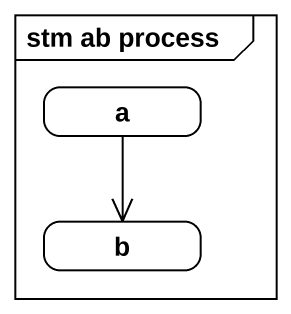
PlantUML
@startuml
mainframe stm ab process
hide empty description
state a
state b
a --> b
@enduml
